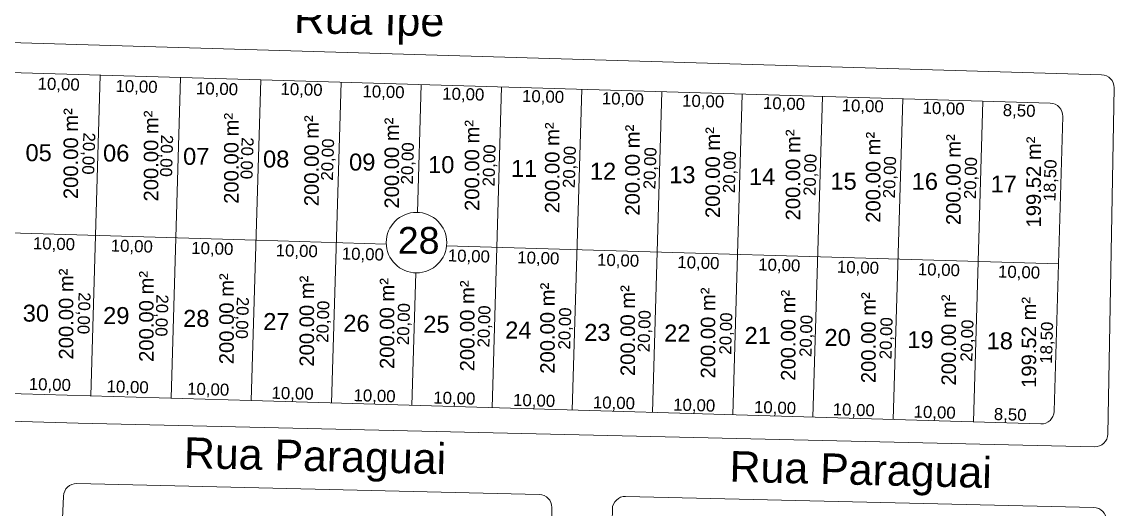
# Model space of a CAD drawing. Header units: metres. Extents: x 3808 to 8215, y 2374 to 6187.
# Drawn here: x 4493.6 to 4619.9, y 4605.3 to 4661.6 of the extents above; entities that cross this region are included whole.
import ezdxf

# ---------------------------------------------------------------- set-up
doc = ezdxf.new("R2010")
doc.units = ezdxf.units.M
for name, color, linetype in [('Areas Lotes', 1, 'Continuous'), ('Calçada', 8, 'Continuous'), ('COTAS', 7, 'Continuous'), ('Lote', 7, 'Continuous'), ('Nome das Ruas', 7, 'Continuous'), ('Nº Lote', 7, 'Continuous'), ('Nº. quadra', 7, 'Continuous')]:
    doc.layers.add(name, color=color, linetype=linetype)
doc.styles.add('Arial', font='arial.ttf')

msp = doc.modelspace()

# ---------------------------------------------------------------- linework, layer by layer
at = {"layer": 'Calçada', "linetype": 'Continuous', "lineweight": 5}
for p, q in [((4454.391, 4660.365), (4618.421, 4655.531)), ((4619.876, 4654.005), (4619.157, 4613.961)), ((4500.115, 4615.239), (4453.103, 4616.555)), ((4617.622, 4612.488), (4500.115, 4615.239)), ((4553.404, 4606.99), (4499.951, 4608.241)), ((4491.226, 4433.386), (4498.417, 4606.803)), ((4617.513, 4605.489), (4563.401, 4606.756)), ((4554.869, 4605.464), (4551.866, 4432.331)), ((4561.866, 4605.282), (4558.865, 4432.215))]:
    msp.add_line(p, q, dxfattribs=at)
for centre, start, end in [((4618.377, 4654.032), 358.97117, 88.31209), ((4617.657, 4613.988), 268.65905, 358.97117), ((4499.916, 4606.741), 88.65905, 177.62538), ((4553.369, 4605.49), 359.00647, 88.65905), ((4563.366, 4605.256), 88.65905, 179.00647), ((4617.478, 4603.989), 358.97117, 88.65905)]:
    msp.add_arc(centre, 1.5, start, end, dxfattribs=at)
at = {"layer": 'Lote', "linetype": 'Continuous', "lineweight": 5}
for p, q in [((4521.22, 4654.934), (4457.788, 4656.803)), ((4502.668, 4655.481), (4501.575, 4618.377)), ((4511.944, 4655.207), (4510.851, 4618.104)), ((4521.22, 4654.934), (4520.127, 4617.83)), ((4521.22, 4654.934), (4520.127, 4617.83)), ((4521.22, 4654.934), (4612.481, 4652.245)), ((4530.496, 4654.661), (4529.403, 4617.557)), ((4539.772, 4654.387), (4539.337, 4639.603)), ((4549.048, 4654.114), (4547.955, 4617.01)), ((4558.324, 4653.841), (4557.231, 4616.737)), ((4567.6, 4653.567), (4566.507, 4616.464)), ((4576.876, 4653.294), (4575.783, 4616.19)), ((4586.152, 4653.021), (4585.059, 4615.917)), ((4595.428, 4652.747), (4594.335, 4615.643)), ((4604.704, 4652.474), (4603.611, 4615.37)), ((4613.936, 4650.701), (4612.931, 4616.596)), ((4520.674, 4636.382), (4455.742, 4638.296)), ((4520.674, 4636.382), (4535.734, 4635.938)), ((4542.671, 4635.734), (4613.433, 4633.649)), ((4539.131, 4632.615), (4538.679, 4617.284)), ((4520.127, 4617.83), (4456.695, 4619.699)), ((4520.127, 4617.83), (4611.387, 4615.141))]:
    msp.add_line(p, q, dxfattribs=at)
for centre, start, end in [((4612.437, 4650.746), 358.31209, 88.31209), ((4611.432, 4616.64), 268.31209, 358.31209)]:
    msp.add_arc(centre, 1.5, start, end, dxfattribs=at)
at = {"layer": 'Nº. quadra', "lineweight": 5}
msp.add_circle((4539.226, 4636.109), 3.496, dxfattribs=at)

# ---------------------------------------------------------------- texts
at = {"layer": 'Areas Lotes', "linetype": 'Continuous', "lineweight": 5, "style": 'Arial'}
for s, p in [('200.00 m²', (4500.094, 4641.138)), ('200.00 m²', (4509.37, 4640.865)), ('200.00 m²', (4518.646, 4640.592)), ('200.00 m²', (4527.922, 4640.318)), ('200.00 m²', (4537.198, 4640.045)), ('200.00 m²', (4546.474, 4639.772)), ('200.00 m²', (4555.75, 4639.498)), ('200.00 m²', (4565.026, 4639.225)), ('200.00 m²', (4574.302, 4638.951)), ('200.00 m²', (4583.578, 4638.678)), ('200.00 m²', (4592.854, 4638.405)), ('200.00 m²', (4602.13, 4638.131)), ('199.52 m²', (4611.406, 4637.858)), ('200.00 m²', (4499.548, 4622.586)), ('200.00 m²', (4508.824, 4622.313)), ('200.00 m²', (4518.1, 4622.04)), ('200.00 m²', (4527.376, 4621.766)), ('200.00 m²', (4536.652, 4621.493)), ('200.00 m²', (4545.927, 4621.22)), ('200.00 m²', (4555.203, 4620.946)), ('200.00 m²', (4564.479, 4620.673)), ('200.00 m²', (4573.755, 4620.4)), ('200.00 m²', (4583.031, 4620.126)), ('200.00 m²', (4592.307, 4619.853)), ('200.00 m²', (4601.583, 4619.58)), ('199.52 m²', (4610.859, 4619.306))]:
    msp.add_text(s, height=1.6726, rotation=90, dxfattribs=at).set_placement(p)
at = {"layer": 'COTAS', "linetype": 'Continuous', "lineweight": 5, "style": 'Arial'}
for s, rotation, p in [('10,00', 358.31209, (4495.406, 4653.819)), ('10,00', 358.31209, (4504.404, 4653.554)), ('10,00', 358.31209, (4513.71, 4653.279)), ('10,00', 358.31209, (4523.481, 4653.215)), ('10,00', 358.31209, (4532.958, 4652.936)), ('10,00', 358.31209, (4542.182, 4652.664)), ('10,00', 358.31209, (4551.407, 4652.392)), ('10,00', 358.31209, (4560.631, 4652.12)), ('10,00', 358.31209, (4569.911, 4651.847)), ('10,00', 358.31209, (4579.262, 4651.571)), ('10,00', 358.31209, (4588.36, 4651.303)), ('10,00', 358.31209, (4597.711, 4651.027)), ('8,50', 358.31209, (4606.983, 4650.754)), ('20,00', 268.31209, (4500.708, 4648.862)), ('20,00', 268.31209, (4509.705, 4648.597)), ('20,00', 268.31209, (4519.012, 4648.322)), ('20,00', 88.31209, (4529.562, 4643.26)), ('20,00', 88.31209, (4538.801, 4642.822)), ('20,00', 88.31209, (4548.239, 4642.586)), ('20,00', 88.31209, (4557.515, 4642.4)), ('20,00', 88.31209, (4566.835, 4642.257)), ('20,00', 88.31209, (4576.024, 4641.809)), ('20,00', 88.31209, (4585.343, 4641.493)), ('20,00', 88.31209, (4594.532, 4641.219)), ('20,00', 88.31209, (4603.895, 4641.12)), ('18,50', 88.31209, (4613.084, 4640.847)), ('10,00', 358.31209, (4494.862, 4635.356)), ('10,00', 358.31209, (4503.86, 4635.091)), ('10,00', 358.31209, (4513.166, 4634.816)), ('10,00', 358.31209, (4522.93, 4634.544)), ('10,00', 358.31209, (4530.569, 4634.166)), ('10,00', 358.31209, (4542.825, 4633.943)), ('10,00', 358.31209, (4550.856, 4633.721)), ('10,00', 358.31209, (4560.081, 4633.449)), ('10,00', 358.31209, (4569.361, 4633.176)), ('10,00', 358.31209, (4578.712, 4632.9)), ('10,00', 358.31209, (4587.81, 4632.632)), ('10,00', 358.31209, (4597.161, 4632.357)), ('10,00', 358.31209, (4606.433, 4632.084)), ('20,00', 268.31209, (4500.163, 4630.399)), ('20,00', 268.31209, (4509.161, 4630.134)), ('20,00', 268.31209, (4518.467, 4629.86)), ('20,00', 88.31209, (4529.019, 4624.51)), ('20,00', 88.31209, (4538.343, 4624.231)), ('20,00', 88.31209, (4547.644, 4623.959)), ('20,00', 88.31209, (4556.983, 4623.725)), ('20,00', 88.31209, (4566.169, 4623.415)), ('20,00', 88.31209, (4575.603, 4623.142)), ('20,00', 88.31209, (4584.877, 4622.866)), ('20,00', 88.31209, (4594.129, 4622.598)), ('20,00', 88.31209, (4603.479, 4622.322)), ('18,50', 88.31209, (4612.683, 4622.083)), ('10,00', 358.31209, (4494.383, 4619.074)), ('10,00', 358.31209, (4503.381, 4618.809)), ('10,00', 358.31209, (4512.687, 4618.534)), ('10,00', 358.31209, (4522.445, 4618.06)), ('10,00', 358.31209, (4531.922, 4617.781)), ('10,00', 358.31209, (4541.146, 4617.509)), ('10,00', 358.31209, (4550.371, 4617.237)), ('10,00', 358.31209, (4559.595, 4616.965)), ('10,00', 358.31209, (4568.875, 4616.692)), ('10,00', 358.31209, (4578.226, 4616.416)), ('10,00', 358.31209, (4587.324, 4616.148)), ('10,00', 358.31209, (4596.675, 4615.873)), ('8,50', 358.31209, (4605.947, 4615.599))]:
    msp.add_text(s, height=1.392, rotation=rotation, dxfattribs=at).set_placement(p)
at = {"layer": 'Nome das Ruas', "lineweight": 5, "style": 'Arial'}
for s, p in [('Rua Ipê', (4525.026, 4660.367)), ('Rua Paraguai', (4512.295, 4610.055, 165.916)), ('Rua Paraguai', (4575.379, 4608.465, 165.916))]:
    msp.add_text(s, height=3.55, rotation=358.60838, dxfattribs=at).set_placement(p)
at = {"layer": 'Nº Lote', "linetype": 'Continuous', "lineweight": 5, "style": 'Arial'}
for s, p in [('05', (4494.019, 4645.53)), ('06', (4502.984, 4645.482)), ('07', (4512.238, 4645.106)), ('08', (4521.478, 4644.799)), ('09', (4531.427, 4644.443)), ('10', (4540.558, 4644.152)), ('11', (4550.136, 4643.713)), ('12', (4559.261, 4643.386)), ('13', (4568.435, 4642.982)), ('14', (4577.653, 4642.753)), ('15', (4587.074, 4642.232)), ('16', (4596.466, 4642.214)), ('17', (4605.595, 4641.907)), ('30', (4493.7, 4626.97)), ('29', (4502.995, 4626.695)), ('28', (4512.244, 4626.368)), ('27', (4521.5, 4626.001)), ('26', (4530.761, 4625.805)), ('25', (4540, 4625.686)), ('24', (4549.475, 4625.019)), ('23', (4558.613, 4624.746)), ('22', (4567.853, 4624.67)), ('21', (4577.148, 4624.391)), ('20', (4586.388, 4624.159)), ('19', (4595.958, 4623.905)), ('18', (4605.13, 4623.771))]:
    msp.add_text(s, height=1.96, dxfattribs=at).set_placement(p)
at = {"layer": 'Nº. quadra', "lineweight": 5, "style": 'Arial'}
msp.add_text('28', height=3.1039, dxfattribs=at).set_placement((4537.061, 4634.815))

doc.saveas('drawing.dxf')
